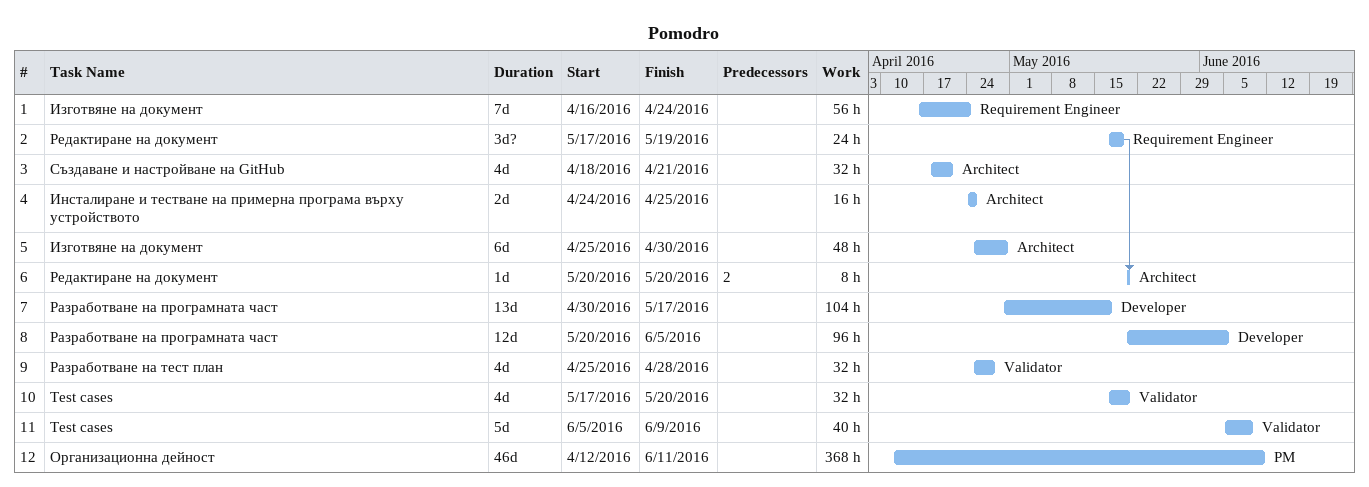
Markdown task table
Pomodro

| ID | Task | Duration | Start | Finish | Predecessors | Resources | Work (h) |
|---|---|---|---|---|---|---|---|
| 1 | Изготвяне на документ | 7d | 2016-04-16 | 2016-04-24 |  | Requirement Engineer | 56 |
| 2 | Редактиране на документ | 3d? | 2016-05-17 | 2016-05-19 |  | Requirement Engineer | 24 |
| 3 | Създаване и настройване на GitHub | 4d | 2016-04-18 | 2016-04-21 |  | Architect | 32 |
| 4 | Инсталиране и тестване на примерна програма върху устройството | 2d | 2016-04-24 | 2016-04-25 |  | Architect | 16 |
| 5 | Изготвяне на документ | 6d | 2016-04-25 | 2016-04-30 |  | Architect | 48 |
| 6 | Редактиране на документ | 1d | 2016-05-20 | 2016-05-20 | 2 | Architect | 8 |
| 7 | Разработване на програмната част | 13d | 2016-04-30 | 2016-05-17 |  | Developer | 104 |
| 8 | Разработване на програмната част | 12d | 2016-05-20 | 2016-06-05 |  | Developer | 96 |
| 9 | Разработване на тест план | 4d | 2016-04-25 | 2016-04-28 |  | Validator | 32 |
| 10 | Test cases | 4d | 2016-05-17 | 2016-05-20 |  | Validator | 32 |
| 11 | Test cases | 5d | 2016-06-05 | 2016-06-09 |  | Validator | 40 |
| 12 | Организационна дейност | 46d | 2016-04-12 | 2016-06-11 |  | PM | 368 |
